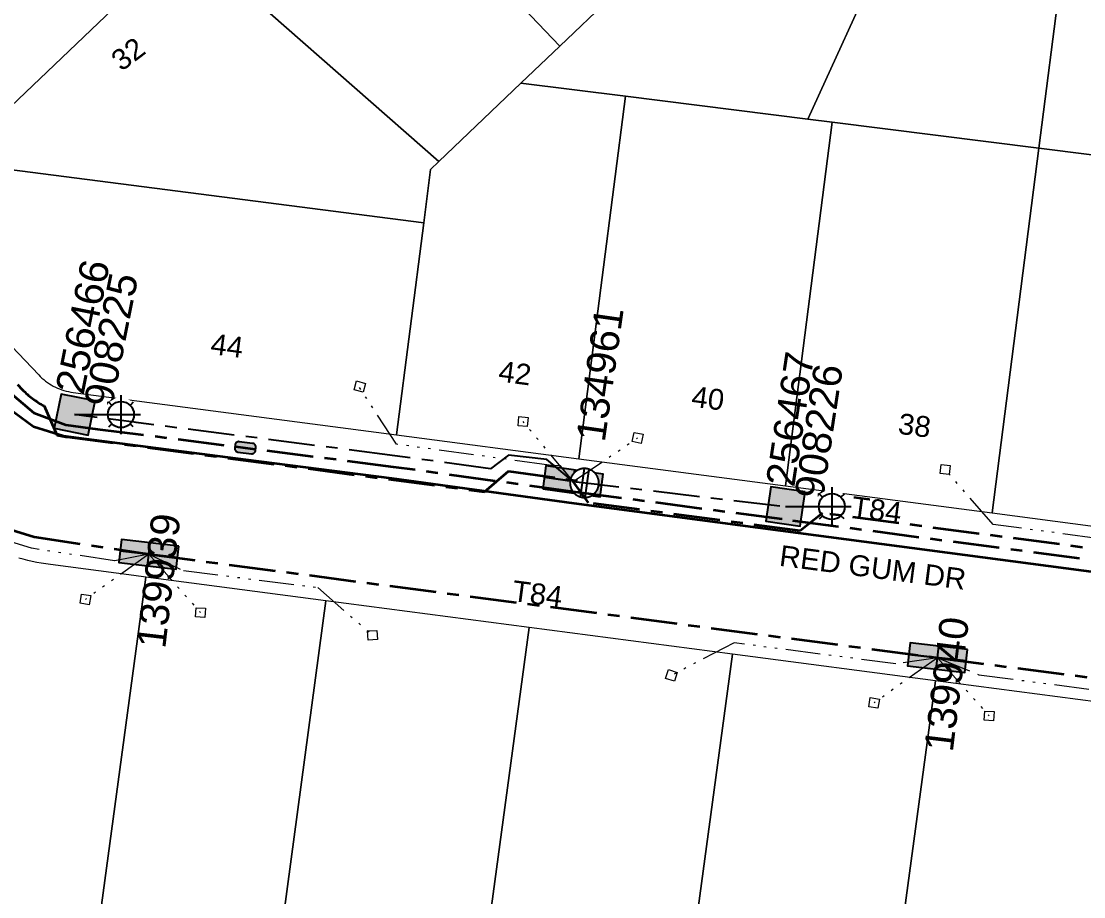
# Model space of a CAD drawing. Header units: metres. Extents: x 264899 to 270320, y 6185871 to 6191197.
# Drawn here: x 268228.5 to 268320.3, y 6186431.7 to 6186507.3 of the extents above; entities that cross this region are included whole.
import ezdxf
from ezdxf.enums import TextEntityAlignment as Align

# ---------------------------------------------------------------- set-up
doc = ezdxf.new("R2010")
doc.units = ezdxf.units.M
doc.linetypes.add('Cable Exist UG', pattern=[7, 4, -1, 1, -1])
doc.linetypes.add('PHANTOMX2', pattern=[6.6, 3, -0.75, 0.2, -0.75, 0.2, -0.75, 0.2, -0.75])
doc.layers.get('0').update_dxf_attribs({"color": 6})
for name, color, linetype, lineweight in [('_User_HV_Exist', 1, 'Continuous', 35), ('_User_LV_Exist', 5, 'Continuous', 35), ('Cadastre Land Parcels_SP_EXT', 118, 'Continuous', 15), ('Cadastre Roads_SP_EXT', 218, 'Continuous', 15), ('Mains_HV_EXT', 13, 'Continuous', 25), ('Mains_LV_EXT', 163, 'Continuous', 25), ('Mains_LV_SL_EXT', 135, 'Continuous', 25), ('Services_SP_EXT', 42, 'PHANTOMX2', 20)]:
    doc.layers.add(name, color=color, linetype=linetype, lineweight=lineweight)
for name, color, linetype in [('Equip_HV_EXT', 7, 'Continuous'), ('Equip_LV_EXT', 7, 'Continuous'), ('Equip_SP_SL_EXT', 7, 'Continuous'), ('SupportsUG_SP_LV_EXT', 7, 'Continuous'), ('SupportsUG_SP_LV_SL_EXT', 7, 'Continuous')]:
    doc.layers.add(name, color=color, linetype=linetype)
doc.layers.get('0').freeze()
doc.styles.add('COLUMN_LABEL', font='arial.ttf', dxfattribs={"height": 2})
doc.styles.add('iecARIAL', font='arial.ttf', dxfattribs={"height": 2})
doc.styles.add('POLE_LABEL', font='arial.ttf', dxfattribs={"height": 2})
doc.styles.add('SL_LABEL', font='arial.ttf', dxfattribs={"height": 2})
doc.styles.get("Standard").update_dxf_attribs({"font": 'arial.ttf'})
doc.linetypes.add('Cable E UG', pattern='A,5,-0.1,["E",Standard,S=1.5,R=0,X=0,Y=-0.75],-1.45', length=6.55)

# ---------------------------------------------------------------- blocks, each defined once
blk = doc.blocks.new('COLUMN_EXT')
blk.add_hatch(color=256).paths.add_polyline_path([(1.5, -1.5), (1.5, 1.5), (-1.5, 1.5), (-1.5, -1.5)])
blk.add_lwpolyline([(1.5, 1.5), (-1.5, 1.5), (-1.5, -1.5), (1.5, -1.5)], close=True)
at = {"flags": 9}
for tag, p in [('SUBURB', (-1.813, 1.8)), ('NOTES', (-1.813, 2)), ('STREETNAME', (-1.813, 1.6)), ('LOCATION', (-1.813, 1.4)), ('LEGEND', (-1.813, 1.2)), ('USAGE', (-1.813, 1)), ('COLUMN_TYPE', (-1.813, 0.4)), ('OWNED_BY', (-1.813, 0.6)), ('STATE', (-1.813, 0.8))]:
    blk.add_attdef(tag, text='', height=0.2, rotation=180, dxfattribs=at).set_placement(p, align=Align.MIDDLE_LEFT)
at = {"flags": 1}
blk.add_attdef('Z', (-1.813, 2.351), '', height=0.2, rotation=180, dxfattribs=at)
at = {"flags": 9}
for tag, style, p in [('STRUCTURE_PLANT_NUMBER', 'POLE_LABEL', (-1.813, -0.031)), ('STREET_CODE', 'COLUMN_LABEL', (-1.813, 0.2))]:
    blk.add_attdef(tag, text='', height=0.2, rotation=180, dxfattribs=dict(at, style=style)).set_placement(p, align=Align.MIDDLE_LEFT)
at = {"style": 'COLUMN_LABEL', "width": 0.9, "flags": 8}
blk.add_attdef('ASSET_NUM', text='', height=2, rotation=270, dxfattribs=at).set_placement((2, -4), align=Align.MIDDLE_LEFT)
blk = doc.blocks.new('PILLAR_EXT')
blk.add_hatch(color=256).paths.add_polyline_path([(-2.5, 1), (-2.5, -1), (2.5, -1), (2.5, 1)])
for p, q in [((0, 1), (0, -1)), ((-2.5, 0), (2.5, 0))]:
    blk.add_line(p, q)
at = {"ltscale": 10}
blk.add_line((2.5, 0), (-2.5, 0), dxfattribs=at)
blk.add_lwpolyline([(-2.5, -1), (-1.25, -1), (1.25, -1), (2.5, -1), (2.5, 1), (-2.5, 1)], close=True)
at = {"width": 0.9, "flags": 8}
blk.add_attdef('ASSET_NUM', text='', height=2, rotation=90, dxfattribs=at).set_placement((-2, 4), align=Align.MIDDLE_LEFT)
for tag, p, flags in [('OWNED_BY', (0, -0.2), 9), ('STATE', (0, -0.4), 9), ('SUPPORT_TYPE', (0, -0.6), 9), ('USAGE', (0, -0.8), 9), ('LEGEND', (0, -1), 9), ('STREETNAME', (0, -1.8), 9), ('SUBURB', (0, -2), 1), ('LOCATION', (0, -1.2), 9), ('NOTES', (0, -1.4), 9), ('PARENT', (0, -1.6), 9)]:
    blk.add_attdef(tag, p, '', height=0.2, dxfattribs=dict(flags=flags))
blk = doc.blocks.new('SL_LANTERN_EXT')
at = {"flags": 9}
for tag, p in [('LRATECODE', (-7.4, 0)), ('LOUTREACHVOCAB', (-7.2, 0)), ('LOUTREACH', (-7, 0)), ('LANTNUMBER', (-6.6, 0)), ('LNEW', (-6.4, 0)), ('LMASTVOCAB', (-6.2, 0)), ('LMAST', (-6, 0)), ('LLAMPVOCAB', (-5.8, 0)), ('LLAMP', (-5.6, 0)), ('LEXIST', (-5.4, 0)), ('LCHARGE3PERCENT', (-5.2, 0)), ('LCHARGE3', (-5, 0)), ('LCHARGE2PERCENT', (-4.8, 0)), ('LCHARGE2', (-4.6, 0)), ('LCHARGE1PERCENT', (-4.4, 0)), ('LCHARGE1', (-4.2, 0)), ('LCATEGORY', (-4, 0)), ('LBRACKETVOCAB', (-3.8, 0)), ('LBRACKET', (-3.6, 0)), ('LKINGHEIGHT', (-3.4, 0)), ('CREPLACE', (-3.2, 0)), ('CREMOVE', (-3, 0)), ('CNUMBER', (-2.8, 0)), ('CNEW', (-2.6, 0)), ('CEXIST', (-2.4, 0)), ('USAGE', (-2.2, 0)), ('STATE', (-2, 0)), ('OWNED_BY', (-1.8, 0)), ('ORIENTATION', (-1.6, 0)), ('OPERATING_VOLTAGE', (-1.4, 0)), ('NO_PHASES', (-1.2, 0)), ('LANTERN_TYPE', (-1, 0)), ('LANTERN_PURPOSE', (-0.8, 0)), ('CONTROL_TYPE', (-0.6, 0)), ('CONSTRUCTED_VOLTAGE', (-0.4, 0))]:
    blk.add_attdef(tag, text='', height=0.001, rotation=270, dxfattribs=at).set_placement(p, align=Align.MIDDLE_LEFT)
at = {"style": 'SL_LABEL', "flags": 9}
blk.add_attdef('STREET_CODE', text='', height=0.001, rotation=270, dxfattribs=at).set_placement((0.001, 0), align=Align.MIDDLE_LEFT)
at = {"flags": 1}
blk.add_attdef('Z', (0, 0), '', height=0.001, rotation=270, dxfattribs=at)
at = {"width": 0.9}
blk.add_attdef('LNUMBER', text='', height=1, dxfattribs=at).set_placement((7, -1), align=Align.MIDDLE_LEFT)
at = {"flags": 9}
for tag, p in [('LREMOVE', (0, -7.6)), ('LREPLACE', (0, -7.8)), ('LTYPE', (0, -8)), ('LTYPEVOCAB', (0, -8.2)), ('LEGEND', (0, -8.4)), ('SUBURB', (0, -8.6)), ('STREETNAME', (0, -8.8)), ('LOCATION', (0, -9)), ('NOTES', (0, -9.2)), ('MAINTAINED_BY', (0, -9.863))]:
    blk.add_attdef(tag, text='', height=0.001, dxfattribs=at).set_placement(p, align=Align.MIDDLE_LEFT)
blk.add_attdef('OPERATED_BY', (0, -9.607), '', height=0.001, dxfattribs=at)
blk.add_wipeout([(5.688, 0), (5.061, -1.061), (4, -1.688), (2.939, -1.061), (2.313, 0), (2.939, 1.061), (4, 1.687), (5.061, 1.061)])
for p, q in [((2.939, 1.061), (3.205, 0.795)), ((4, 1.687), (4, 0)), ((5.061, 1.061), (4.795, 0.795)), ((0, 0), (4, 0)), ((2.939, -1.061), (3.205, -0.795)), ((4, 0), (5.688, 0)), ((4, 0), (4, -1.688)), ((5.061, -1.061), (4.795, -0.795))]:
    blk.add_line(p, q)
blk.add_circle((4, 0), 1.125)
blk = doc.blocks.new('CCP_EXT')
at = {"flags": 9}
for tag, p in [('STATE', (0, -1.8)), ('USAGE', (0, -1.2)), ('LEGEND', (0, -1.4)), ('LIFE_SUPPORT', (0, -1.6)), ('NOTES', (0, -2))]:
    blk.add_attdef(tag, text='', height=0.2, dxfattribs=at).set_placement(p, align=Align.MIDDLE_LEFT)
blk.add_wipeout([(0, 0.566), (0.566, 0), (0, -0.566), (-0.566, 0)])
blk.add_lwpolyline([(-0.566, 0), (0, 0.566), (0.566, 0), (0, -0.566), (-0.566, 0)])
at = {"flags": 1}
blk.add_attdef('Z', (0, 0), '', height=0.2, dxfattribs=at)
at = {"flags": 9}
for tag, p in [('CCP_TYPE', (0, 0)), ('OPERATING_VOLTAGE', (0, -0.6)), ('ORIENTATION', (0, -0.8)), ('OWNED_BY', (0, -1)), ('CONSTRUCTED_VOLTAGE', (0, -0.2)), ('NO_PHASES', (0, -0.4))]:
    blk.add_attdef(tag, text='', height=0.2, dxfattribs=at).set_placement(p, align=Align.MIDDLE_LEFT)
blk = doc.blocks.new('HV_STJ_EXT')
h = blk.add_hatch(color=256)
edge = h.paths.add_edge_path()
edge.add_ellipse((-0.586, 0.131), major_axis=(0.226, 0.226), ratio=1, start_angle=44.99996, end_angle=135)
edge.add_line((-0.906, 0.131), (-0.906, -0.131))
edge.add_ellipse((-0.586, -0.131), major_axis=(0.226, 0.226), ratio=1, start_angle=134.99996, end_angle=225)
edge.add_line((-0.586, -0.451), (0.586, -0.451))
edge.add_ellipse((0.586, -0.131), major_axis=(-0.226, 0.226), ratio=1, start_angle=134.99996, end_angle=225)
edge.add_line((0.906, -0.131), (0.906, 0.131))
edge.add_ellipse((0.586, 0.131), major_axis=(-0.226, 0.226), ratio=1, start_angle=224.99996, end_angle=315)
edge.add_line((0.586, 0.451), (-0.586, 0.451))
blk.add_lwpolyline([(-0.906, 0.131), (-0.906, -0.131, 0.414214), (-0.586, -0.451), (0.586, -0.451, 0.414214), (0.906, -0.131), (0.906, 0.131, 0.414214), (0.586, 0.451), (-0.586, 0.451, 0.414214)], format="xyb", close=True)
for tag, flags, p in [('ORIENTATION', 9, (1.5, 0)), ('Z', 1, (1.5, -0.8)), ('USAGE', 9, (1.5, -0.2)), ('LEGEND', 9, (1.5, -0.4)), ('NOTES', 9, (1.5, -0.6))]:
    blk.add_attdef(tag, text='', height=0.2, dxfattribs=dict(flags=flags)).set_placement(p, align=Align.MIDDLE_LEFT)
blk = doc.blocks.new('LV_UG_LINKS_CLOSED_EXT')
at = {"layer": 'Equip_LV_EXT'}
for tag, flags, p in [('ACTUAL_STATUS', 9, (3, -2)), ('OPERATING_VOLTAGE', 9, (3, -2.6)), ('ORIENTATION', 9, (3, -2.8)), ('CONSTRUCTED_VOLTAGE', 9, (3, -2.2)), ('NO_PHASES', 9, (3, -2.4)), ('STATE', 9, (3, -3)), ('SWITCH_TYPE', 9, (3, -3.2)), ('USAGE', 9, (3, -3.4)), ('NOTES', 9, (3, -3.6)), ('TYPE', 9, (3, -4.6)), ('OWNED_BY', 9, (3, -3.8)), ('OPERATED_BY', 9, (3, -4)), ('MAINTAINED_BY', 9, (3, -4.2)), ('NUMBER_OF_PHASES', 9, (3, -4.4)), ('Z', 1, (3, -4.8))]:
    blk.add_attdef(tag, text='', height=0.2, dxfattribs=dict(at, flags=flags)).set_placement(p, align=Align.MIDDLE_LEFT)
blk.add_wipeout([(4, 1.25), (3.969, 1.25), (3.939, 1.248), (3.908, 1.247), (3.877, 1.244), (3.847, 1.241), (3.817, 1.236), (3.786, 1.232), (3.756, 1.226), (3.726, 1.22), (3.696, 1.213), (3.667, 1.205), (3.637, 1.196), (3.608, 1.187), (3.579, 1.177), (3.55, 1.166), (3.522, 1.155), (3.493, 1.143), (3.466, 1.13), (3.438, 1.117), (3.411, 1.102), (3.384, 1.088), (3.357, 1.072), (3.331, 1.056), (3.306, 1.039), (3.28, 1.022), (3.255, 1.004), (3.231, 0.985), (3.207, 0.966), (3.184, 0.947), (3.161, 0.926), (3.138, 0.905), (3.116, 0.884), (3.095, 0.862), (3.074, 0.839), (3.053, 0.816), (3.034, 0.793), (3.015, 0.769), (2.996, 0.745), (2.978, 0.72), (2.961, 0.694), (2.944, 0.669), (2.928, 0.643), (2.912, 0.616), (2.898, 0.589), (2.883, 0.562), (2.87, 0.534), (2.857, 0.507), (2.845, 0.478), (2.834, 0.45), (2.823, 0.421), (2.813, 0.392), (2.804, 0.363), (2.795, 0.333), (2.787, 0.304), (2.78, 0.274), (2.774, 0.244), (2.768, 0.214), (2.764, 0.183), (2.759, 0.153), (2.756, 0.123), (2.753, 0.092), (2.752, 0.061), (2.75, 0.031), (2.75, 0), (2.75, -0.031), (2.752, -0.061), (2.753, -0.092), (2.756, -0.123), (2.759, -0.153), (2.764, -0.183), (2.768, -0.214), (2.774, -0.244), (2.78, -0.274), (2.787, -0.304), (2.795, -0.333), (2.804, -0.363), (2.813, -0.392), (2.823, -0.421), (2.834, -0.45), (2.845, -0.478), (2.857, -0.507), (2.87, -0.534), (2.883, -0.562), (2.898, -0.589), (2.912, -0.616), (2.928, -0.643), (2.944, -0.669), (2.961, -0.694), (2.978, -0.72), (2.996, -0.745), (3.015, -0.769), (3.034, -0.793), (3.053, -0.816), (3.074, -0.839), (3.095, -0.862), (3.116, -0.884), (3.138, -0.905), (3.161, -0.926), (3.184, -0.947), (3.207, -0.966), (3.231, -0.985), (3.255, -1.004), (3.28, -1.022), (3.306, -1.039), (3.331, -1.056), (3.357, -1.072), (3.384, -1.088), (3.411, -1.102), (3.438, -1.117), (3.466, -1.13), (3.493, -1.143), (3.522, -1.155), (3.55, -1.166), (3.579, -1.177), (3.608, -1.187), (3.637, -1.196), (3.667, -1.205), (3.696, -1.213), (3.726, -1.22), (3.756, -1.226), (3.786, -1.232), (3.817, -1.236), (3.847, -1.241), (3.877, -1.244), (3.908, -1.247), (3.939, -1.248), (3.969, -1.25), (4, -1.25), (4.031, -1.25), (4.061, -1.248), (4.092, -1.247), (4.123, -1.244), (4.153, -1.241), (4.183, -1.236), (4.214, -1.232), (4.244, -1.226), (4.274, -1.22), (4.304, -1.213), (4.333, -1.205), (4.363, -1.196), (4.392, -1.187), (4.421, -1.177), (4.45, -1.166), (4.478, -1.155), (4.507, -1.143), (4.534, -1.13), (4.562, -1.117), (4.589, -1.102), (4.616, -1.088), (4.643, -1.072), (4.669, -1.056), (4.694, -1.039), (4.72, -1.022), (4.745, -1.004), (4.769, -0.985), (4.793, -0.966), (4.816, -0.947), (4.839, -0.926), (4.862, -0.905), (4.884, -0.884), (4.905, -0.862), (4.926, -0.839), (4.947, -0.816), (4.966, -0.793), (4.985, -0.769), (5.004, -0.745), (5.022, -0.72), (5.039, -0.694), (5.056, -0.669), (5.072, -0.643), (5.088, -0.616), (5.102, -0.589), (5.117, -0.562), (5.13, -0.534), (5.143, -0.507), (5.155, -0.478), (5.166, -0.45), (5.177, -0.421), (5.187, -0.392), (5.196, -0.363), (5.205, -0.333), (5.213, -0.304), (5.22, -0.274), (5.226, -0.244), (5.232, -0.214), (5.236, -0.183), (5.241, -0.153), (5.244, -0.123), (5.247, -0.092), (5.248, -0.061), (5.25, -0.031), (5.25, 0), (5.25, 0.031), (5.248, 0.061), (5.247, 0.092), (5.244, 0.123), (5.241, 0.153), (5.236, 0.183), (5.232, 0.214), (5.226, 0.244), (5.22, 0.274), (5.213, 0.304), (5.205, 0.333), (5.196, 0.363), (5.187, 0.392), (5.177, 0.421), (5.166, 0.45), (5.155, 0.478), (5.143, 0.507), (5.13, 0.534), (5.117, 0.562), (5.102, 0.589), (5.088, 0.616), (5.072, 0.643), (5.056, 0.669), (5.039, 0.694), (5.022, 0.72), (5.004, 0.745), (4.985, 0.769), (4.966, 0.793), (4.947, 0.816), (4.926, 0.839), (4.905, 0.862), (4.884, 0.884), (4.862, 0.905), (4.839, 0.926), (4.816, 0.947), (4.793, 0.966), (4.769, 0.985), (4.745, 1.004), (4.72, 1.022), (4.694, 1.039), (4.669, 1.056), (4.643, 1.072), (4.616, 1.088), (4.589, 1.102), (4.562, 1.117), (4.534, 1.13), (4.507, 1.143), (4.478, 1.155), (4.45, 1.166), (4.421, 1.177), (4.392, 1.187), (4.363, 1.196), (4.333, 1.205), (4.304, 1.213), (4.274, 1.22), (4.244, 1.226), (4.214, 1.232), (4.183, 1.236), (4.153, 1.241), (4.123, 1.244), (4.092, 1.247), (4.061, 1.248), (4.031, 1.25)]).dxf.layer = 'Equip_LV_EXT'
for p, q in [((3.792, 1.232), (3.792, -1.232)), ((4.208, 1.232), (4.208, -1.232))]:
    blk.add_line(p, q, dxfattribs=at)
at = {"layer": 'Equip_LV_EXT', "flags": 128}
blk.add_lwpolyline([(4, 1.25), (3.969, 1.25), (3.939, 1.248), (3.908, 1.247), (3.877, 1.244), (3.847, 1.241), (3.817, 1.236), (3.786, 1.232), (3.756, 1.226), (3.726, 1.22), (3.696, 1.213), (3.667, 1.205), (3.637, 1.196), (3.608, 1.187), (3.579, 1.177), (3.55, 1.166), (3.522, 1.155), (3.493, 1.143), (3.466, 1.13), (3.438, 1.117), (3.411, 1.102), (3.384, 1.088), (3.357, 1.072), (3.331, 1.056), (3.306, 1.039), (3.28, 1.022), (3.255, 1.004), (3.231, 0.985), (3.207, 0.966), (3.184, 0.947), (3.161, 0.926), (3.138, 0.905), (3.116, 0.884), (3.095, 0.862), (3.074, 0.839), (3.053, 0.816), (3.034, 0.793), (3.015, 0.769), (2.996, 0.745), (2.978, 0.72), (2.961, 0.694), (2.944, 0.669), (2.928, 0.643), (2.912, 0.616), (2.898, 0.589), (2.883, 0.562), (2.87, 0.534), (2.857, 0.507), (2.845, 0.478), (2.834, 0.45), (2.823, 0.421), (2.813, 0.392), (2.804, 0.363), (2.795, 0.333), (2.787, 0.304), (2.78, 0.274), (2.774, 0.244), (2.768, 0.214), (2.764, 0.183), (2.759, 0.153), (2.756, 0.123), (2.753, 0.092), (2.752, 0.061), (2.75, 0.031), (2.75, 0), (2.75, -0.031), (2.752, -0.061), (2.753, -0.092), (2.756, -0.123), (2.759, -0.153), (2.764, -0.183), (2.768, -0.214), (2.774, -0.244), (2.78, -0.274), (2.787, -0.304), (2.795, -0.333), (2.804, -0.363), (2.813, -0.392), (2.823, -0.421), (2.834, -0.45), (2.845, -0.478), (2.857, -0.507), (2.87, -0.534), (2.883, -0.562), (2.898, -0.589), (2.912, -0.616), (2.928, -0.643), (2.944, -0.669), (2.961, -0.694), (2.978, -0.72), (2.996, -0.745), (3.015, -0.769), (3.034, -0.793), (3.053, -0.816), (3.074, -0.839), (3.095, -0.862), (3.116, -0.884), (3.138, -0.905), (3.161, -0.926), (3.184, -0.947), (3.207, -0.966), (3.231, -0.985), (3.255, -1.004), (3.28, -1.022), (3.306, -1.039), (3.331, -1.056), (3.357, -1.072), (3.384, -1.088), (3.411, -1.102), (3.438, -1.117), (3.466, -1.13), (3.493, -1.143), (3.522, -1.155), (3.55, -1.166), (3.579, -1.177), (3.608, -1.187), (3.637, -1.196), (3.667, -1.205), (3.696, -1.213), (3.726, -1.22), (3.756, -1.226), (3.786, -1.232), (3.817, -1.236), (3.847, -1.241), (3.877, -1.244), (3.908, -1.247), (3.939, -1.248), (3.969, -1.25), (4, -1.25), (4.031, -1.25), (4.061, -1.248), (4.092, -1.247), (4.123, -1.244), (4.153, -1.241), (4.183, -1.236), (4.214, -1.232), (4.244, -1.226), (4.274, -1.22), (4.304, -1.213), (4.333, -1.205), (4.363, -1.196), (4.392, -1.187), (4.421, -1.177), (4.45, -1.166), (4.478, -1.155), (4.507, -1.143), (4.534, -1.13), (4.562, -1.117), (4.589, -1.102), (4.616, -1.088), (4.643, -1.072), (4.669, -1.056), (4.694, -1.039), (4.72, -1.022), (4.745, -1.004), (4.769, -0.985), (4.793, -0.966), (4.816, -0.947), (4.839, -0.926), (4.862, -0.905), (4.884, -0.884), (4.905, -0.862), (4.926, -0.839), (4.947, -0.816), (4.966, -0.793), (4.985, -0.769), (5.004, -0.745), (5.022, -0.72), (5.039, -0.694), (5.056, -0.669), (5.072, -0.643), (5.088, -0.616), (5.102, -0.589), (5.117, -0.562), (5.13, -0.534), (5.143, -0.507), (5.155, -0.478), (5.166, -0.45), (5.177, -0.421), (5.187, -0.392), (5.196, -0.363), (5.205, -0.333), (5.213, -0.304), (5.22, -0.274), (5.226, -0.244), (5.232, -0.214), (5.236, -0.183), (5.241, -0.153), (5.244, -0.123), (5.247, -0.092), (5.248, -0.061), (5.25, -0.031), (5.25, 0), (5.25, 0.031), (5.248, 0.061), (5.247, 0.092), (5.244, 0.123), (5.241, 0.153), (5.236, 0.183), (5.232, 0.214), (5.226, 0.244), (5.22, 0.274), (5.213, 0.304), (5.205, 0.333), (5.196, 0.363), (5.187, 0.392), (5.177, 0.421), (5.166, 0.45), (5.155, 0.478), (5.143, 0.507), (5.13, 0.534), (5.117, 0.562), (5.102, 0.589), (5.088, 0.616), (5.072, 0.643), (5.056, 0.669), (5.039, 0.694), (5.022, 0.72), (5.004, 0.745), (4.985, 0.769), (4.966, 0.793), (4.947, 0.816), (4.926, 0.839), (4.905, 0.862), (4.884, 0.884), (4.862, 0.905), (4.839, 0.926), (4.816, 0.947), (4.793, 0.966), (4.769, 0.985), (4.745, 1.004), (4.72, 1.022), (4.694, 1.039), (4.669, 1.056), (4.643, 1.072), (4.616, 1.088), (4.589, 1.102), (4.562, 1.117), (4.534, 1.13), (4.507, 1.143), (4.478, 1.155), (4.45, 1.166), (4.421, 1.177), (4.392, 1.187), (4.363, 1.196), (4.333, 1.205), (4.304, 1.213), (4.274, 1.22), (4.244, 1.226), (4.214, 1.232), (4.183, 1.236), (4.153, 1.241), (4.123, 1.244), (4.092, 1.247), (4.061, 1.248), (4.031, 1.25)], close=True, dxfattribs=at)

msp = doc.modelspace()

# ---------------------------------------------------------------- linework, layer by layer
at = {"layer": '_User_LV_Exist', "linetype": 'Cable Exist UG'}
msp.add_lwpolyline([(268226.385, 6186463.728), (268229.584, 6186462.739), (268238.934, 6186461.352), (268239.608, 6186461.261)], dxfattribs=at)
at = {"layer": 'Cadastre Land Parcels_SP_EXT', "linetype": 'Continuous'}
for points in [[(268288.032, 6186517.603), (268267.928, 6186538.505), (268254.956, 6186526.115), (268274.989, 6186505.143), (268288.032, 6186517.603)], [(268271.636, 6186501.942), (268274.989, 6186505.143), (268254.956, 6186526.115), (268242.679, 6186514.387), (268264.552, 6186495.176), (268271.636, 6186501.942)], [(268320.124, 6186525.499), (268309.263, 6186526.946), (268296.422, 6186498.832), (268298.521, 6186498.569), (268316.384, 6186496.327), (268320.124, 6186525.499)], [(268337.97, 6186523.119), (268320.124, 6186525.499), (268316.384, 6186496.327), (268334.248, 6186494.086), (268337.97, 6186523.119)], [(268263.829, 6186494.484), (268264.552, 6186495.176), (268242.679, 6186514.387), (268222.5, 6186495.112), (268263.24, 6186489.886), (268263.829, 6186494.484)], [(268280.658, 6186500.81), (268271.636, 6186501.942), (268264.552, 6186495.176), (268263.829, 6186494.484), (268263.24, 6186489.886), (268260.89, 6186471.563), (268276.644, 6186469.496), (268280.658, 6186500.81)], [(268298.521, 6186498.569), (268296.422, 6186498.832), (268280.658, 6186500.81), (268276.644, 6186469.496), (268294.494, 6186467.154), (268298.521, 6186498.569)], [(268316.384, 6186496.327), (268298.521, 6186498.569), (268294.494, 6186467.154), (268312.344, 6186464.812), (268316.384, 6186496.327)], [(268334.248, 6186494.086), (268316.384, 6186496.327), (268312.344, 6186464.812), (268330.194, 6186462.47), (268334.248, 6186494.086)], [(268263.24, 6186489.886), (268222.5, 6186495.112), (268220.121, 6186492.839), (268219.991, 6186487.184), (268229.975, 6186476.734), (268230.115, 6186476.593), (268230.261, 6186476.457), (268230.413, 6186476.328), (268230.569, 6186476.204), (268230.73, 6186476.087), (268230.896, 6186475.975), (268231.066, 6186475.871), (268231.24, 6186475.774), (268231.418, 6186475.684), (268231.6, 6186475.601), (268231.784, 6186475.526), (268231.971, 6186475.457), (268232.161, 6186475.396), (268232.353, 6186475.343), (268232.547, 6186475.298), (268232.743, 6186475.26), (268232.94, 6186475.23), (268260.89, 6186471.563), (268263.24, 6186489.886)], [(268254.796, 6186457.232), (268239.226, 6186459.275), (268235.264, 6186429.859), (268250.832, 6186427.816), (268254.796, 6186457.232)], [(268272.349, 6186454.929), (268254.796, 6186457.232), (268250.832, 6186427.816), (268268.383, 6186425.512), (268272.349, 6186454.929)], [(268289.901, 6186452.626), (268272.349, 6186454.929), (268268.383, 6186425.512), (268269.475, 6186425.369), (268269.958, 6186425.306), (268270.437, 6186425.243), (268285.933, 6186423.209), (268289.901, 6186452.626)], [(268307.454, 6186450.323), (268289.901, 6186452.626), (268285.933, 6186423.209), (268303.484, 6186420.906), (268307.454, 6186450.323)], [(268325.006, 6186448.02), (268307.454, 6186450.323), (268303.484, 6186420.906), (268309.066, 6186420.174), (268321.035, 6186418.603), (268325.006, 6186448.02)]]:
    msp.add_lwpolyline(points, close=True, dxfattribs=at)
for points in [[(268288.032, 6186517.603), (268274.989, 6186505.144), (268271.636, 6186501.942), (268280.658, 6186500.81), (268296.422, 6186498.832), (268309.263, 6186526.946)], [(268235.264, 6186429.859), (268239.226, 6186459.275), (268239.226, 6186459.275), (268238.199, 6186459.409), (268230.985, 6186460.356), (268230.591, 6186460.412), (268230.197, 6186460.476), (268229.805, 6186460.546), (268229.414, 6186460.626), (268229.025, 6186460.713), (268228.638, 6186460.808), (268228.252, 6186460.91)]]:
    msp.add_lwpolyline(points, dxfattribs=at)
at = {"layer": 'Mains_LV_EXT', "linetype": 'Cable Exist UG'}
msp.add_lwpolyline([(268226.385, 6186463.728), (268229.584, 6186462.739), (268238.934, 6186461.352), (268239.608, 6186461.261)], dxfattribs=at)
at = {"layer": 'Services_SP_EXT'}
msp.add_lwpolyline([(268239.495, 6186461.245), (268236.529, 6186460.675), (268236.529, 6186460.675), (268229.367, 6186461.76), (268225.982, 6186462.806), (268223.899, 6186464.012), (268217.652, 6186463.24)], dxfattribs=at)

# ---------------------------------------------------------------- block references
at = {"layer": 'Equip_HV_EXT', "rotation": 172.8806823891381}
msp.add_blockref('HV_STJ_EXT', (268247.824, 6186470.449), dxfattribs=at)
at = {"layer": 'SupportsUG_SP_LV_EXT'}
ref = msp.add_blockref('PILLAR_EXT', (268276.136, 6186467.541), dxfattribs=dict(at, rotation=351.8698979146832))
ref.add_attrib('ASSET_NUM', '134961', dxfattribs={"layer": '0', "height": 2.5, "rotation": 81.8699, "style": 'iecARIAL'}).set_placement((268277.636, 6186471.041), align=Align.MIDDLE_LEFT)
ref = msp.add_blockref('PILLAR_EXT', (268239.495, 6186461.245), dxfattribs=dict(at, rotation=173.4488474620748))
ref.add_attrib('ASSET_NUM', '139939', dxfattribs={"layer": '0', "height": 2.5, "rotation": 83.44885, "style": 'iecARIAL'}).set_placement((268240.995, 6186464.745), align=Align.MIDDLE_RIGHT)
ref = msp.add_blockref('PILLAR_EXT', (268307.622, 6186452.31), dxfattribs=dict(at, rotation=173.5615195334014))
ref.add_attrib('ASSET_NUM', '139940', dxfattribs={"layer": '0', "height": 2.5, "rotation": 82.99408, "style": 'iecARIAL'}).set_placement((268309.122, 6186455.81), align=Align.MIDDLE_RIGHT)
at = {"layer": 'SupportsUG_SP_LV_SL_EXT'}
ref = msp.add_blockref('COLUMN_EXT', (268233.083, 6186473.308), dxfattribs=dict(at, rotation=348.6900673428436))
ref.add_attrib('ASSET_NUM', '908225', dxfattribs={"layer": '0', "height": 2.5, "rotation": 78.69007, "style": 'COLUMN_LABEL'}).set_placement((268235.083, 6186474.058), align=Align.MIDDLE_LEFT)
ref = msp.add_blockref('COLUMN_EXT', (268294.492, 6186465.367), dxfattribs=dict(at, rotation=351.4040886949826))
ref.add_attrib('ASSET_NUM', '908226', dxfattribs={"layer": '0', "height": 2.5, "rotation": 81.40409, "style": 'COLUMN_LABEL'}).set_placement((268296.492, 6186466.117), align=Align.MIDDLE_LEFT)

# ---------------------------------------------------------------- texts
at = {"layer": 'Cadastre Land Parcels_SP_EXT'}
for s, rotation, p in [('32', 36.97437, (268237.122, 6186502.899)), ('44', 352.60534, (268244.748, 6186478.551)), ('42', 352.60563, (268269.625, 6186476.182)), ('40', 352.6082, (268286.298, 6186474.006)), ('38', 352.60593, (268304.149, 6186471.664))]:
    msp.add_text(s, height=1.8, rotation=rotation, dxfattribs=at).set_placement(p)
at = {"layer": 'Cadastre Roads_SP_EXT'}
msp.add_text('RED GUM DR', height=1.8, rotation=352.6082, dxfattribs=at).set_placement((268293.888, 6186460.259))
at = {"layer": 'Mains_LV_EXT'}
msp.add_text('T84', height=1.8, rotation=352.49676, dxfattribs=at).set_placement((268270.8, 6186457.221))

# ---------------------------------------------------------------- next in the draw order: block references
at = {"layer": 'Equip_LV_EXT', "rotation": 351.8698973770048}
msp.add_blockref('LV_UG_LINKS_CLOSED_EXT', (268273.166, 6186467.965), dxfattribs=at)
at = {"layer": 'Equip_SP_SL_EXT'}
ref = msp.add_blockref('SL_LANTERN_EXT', (268233.083, 6186473.308), dxfattribs=at)
ref.add_attrib('ASSET_NUM', '256466', dxfattribs={"layer": '0', "height": 2.5, "rotation": 78.69007, "style": 'iecARIAL'}).set_placement((268234.583, 6186474.808), align=Align.BOTTOM_LEFT)
ref = msp.add_blockref('SL_LANTERN_EXT', (268294.492, 6186465.367), dxfattribs=at)
ref.add_attrib('ASSET_NUM', '256467', dxfattribs={"layer": '0', "height": 2.5, "rotation": 81.40409, "style": 'iecARIAL'}).set_placement((268295.992, 6186466.867), align=Align.BOTTOM_LEFT)
at = {"layer": 'Services_SP_EXT'}
for p, rotation in [((268257.719, 6186475.723), 300.3026805978334), ((268271.822, 6186472.703), 309.8698973423967), ((268281.722, 6186471.289), 213.8698973505312), ((268308.289, 6186468.568), 308.7409638043737), ((268234.014, 6186457.345), 35.44884754291336), ((268243.949, 6186456.204), 131.4488474172597), ((268258.807, 6186454.246), 138.7622232999842), ((268284.639, 6186450.774), 27.49215758640273), ((268302.149, 6186448.399), 35.56151938572314), ((268312.086, 6186447.278), 131.5615192555482)]:
    msp.add_blockref('CCP_EXT', p, dxfattribs=dict(at, rotation=rotation))

# ---------------------------------------------------------------- next in the draw order: linework, layer by layer
at = {"layer": '_User_HV_Exist', "linetype": 'Cable E UG'}
msp.add_lwpolyline([(268247.858, 6186469.41), (268234.766, 6186471.091), (268232.108, 6186471.441), (268229.524, 6186472.242), (268227.353, 6186473.855), (268222.172, 6186479.28), (268215.969, 6186485.883), (268215.969, 6186485.883), (268210.524, 6186479.54), (268202.488, 6186480.782), (268201.755, 6186480.201), (268201.755, 6186480.201, -0.023373), (268198.681, 6186477.994), (268198.681, 6186477.994), (268198.671, 6186477.988), (268192.738, 6186474.929), (268187.156, 6186472.943), (268185.064, 6186472.42), (268181.797, 6186471.753), (268176.956, 6186471.464), (268171.831, 6186471.784), (268148.772, 6186474.604), (268054.55, 6186486.344)], format="xyb", dxfattribs=at)
at = {"layer": '_User_HV_Exist', "linetype": 'Cable Exist UG'}
msp.add_lwpolyline([(268054.683, 6186485.806), (268148.944, 6186474.028), (268148.944, 6186474.028), (268171.354, 6186471.214), (268176.433, 6186470.897), (268181.217, 6186471.183), (268185.071, 6186471.837), (268187.121, 6186472.35), (268192.636, 6186474.312), (268198.519, 6186477.342), (268198.519, 6186477.342, 0.039928), (268203.55, 6186480.998), (268203.55, 6186480.998), (268204.511, 6186480.534), (268211.024, 6186479.17), (268217.092, 6186486.046), (268217.092, 6186486.046), (268222.04, 6186480.866), (268227.28, 6186475.379), (268229.562, 6186473.46), (268232.322, 6186472.422), (268235.068, 6186472.06), (268247.824, 6186470.449)], format="xyb", dxfattribs=at)
msp.add_lwpolyline([(268407.219, 6186449.487), (268396.102, 6186450.596), (268393.104, 6186456.591), (268385.712, 6186457.44), (268382.401, 6186455.189), (268379.554, 6186453.014), (268347.743, 6186457.208), (268347.665, 6186457.217), (268294.209, 6186464.264), (268276.356, 6186466.618), (268260.623, 6186468.78), (268247.851, 6186470.419)], dxfattribs=at)
at = {"layer": '_User_HV_Exist', "linetype": 'Cable E UG'}
msp.add_lwpolyline([(268406.826, 6186448.833), (268395.147, 6186449.998), (268392.452, 6186455.659), (268385.967, 6186456.404), (268382.986, 6186454.377), (268379.833, 6186451.968), (268347.617, 6186456.216), (268347.539, 6186456.225), (268294.078, 6186463.273), (268276.223, 6186465.627), (268260.491, 6186467.788), (268247.858, 6186469.41)], dxfattribs=at)
at = {"layer": '_User_LV_Exist', "linetype": 'Cable Exist UG'}
msp.add_lwpolyline([(268218.484, 6186486.02), (268228.557, 6186475.474), (268228.557, 6186475.474, 0.084841), (268230.45, 6186474.067), (268230.45, 6186474.067), (268231.55, 6186471.55), (268231.55, 6186471.55, 0.025192), (268232.441, 6186471.386), (268232.441, 6186471.386), (268268.495, 6186466.631), (268270.566, 6186468.411), (268270.566, 6186468.411), (268276.483, 6186467.598)], format="xyb", dxfattribs=at)
for points in [[(268329.845, 6186460.446), (268325.097, 6186461.189), (268325.097, 6186461.189), (268297.682, 6186464.803), (268295.76, 6186463.269), (268277.464, 6186465.684), (268276.136, 6186467.541)], [(268239.495, 6186461.245), (268307.622, 6186452.31)], [(268307.622, 6186452.31), (268360.414, 6186445.424)]]:
    msp.add_lwpolyline(points, dxfattribs=at)
at = {"layer": 'Mains_HV_EXT', "linetype": 'Cable E UG'}
msp.add_lwpolyline([(268247.858, 6186469.41), (268234.766, 6186471.091), (268232.108, 6186471.441), (268229.524, 6186472.242), (268227.353, 6186473.855), (268222.172, 6186479.28), (268215.969, 6186485.883), (268215.969, 6186485.883), (268210.524, 6186479.54), (268202.488, 6186480.782), (268201.755, 6186480.201), (268201.755, 6186480.201, -0.023373), (268198.681, 6186477.994), (268198.681, 6186477.994), (268198.671, 6186477.988), (268192.738, 6186474.929), (268187.156, 6186472.943), (268185.064, 6186472.42), (268181.797, 6186471.753), (268176.956, 6186471.464), (268171.831, 6186471.784), (268148.772, 6186474.604), (268054.55, 6186486.344)], format="xyb", dxfattribs=at)
at = {"layer": 'Mains_HV_EXT', "linetype": 'Cable Exist UG'}
msp.add_lwpolyline([(268054.683, 6186485.806), (268148.944, 6186474.028), (268148.944, 6186474.028), (268171.354, 6186471.214), (268176.433, 6186470.897), (268181.217, 6186471.183), (268185.071, 6186471.837), (268187.121, 6186472.35), (268192.636, 6186474.312), (268198.519, 6186477.342), (268198.519, 6186477.342, 0.039928), (268203.55, 6186480.998), (268203.55, 6186480.998), (268204.511, 6186480.534), (268211.024, 6186479.17), (268217.092, 6186486.046), (268217.092, 6186486.046), (268222.04, 6186480.866), (268227.28, 6186475.379), (268229.562, 6186473.46), (268232.322, 6186472.422), (268235.068, 6186472.06), (268247.824, 6186470.449)], format="xyb", dxfattribs=at)
msp.add_lwpolyline([(268407.219, 6186449.487), (268396.102, 6186450.596), (268393.104, 6186456.591), (268385.712, 6186457.44), (268382.401, 6186455.189), (268379.554, 6186453.014), (268347.743, 6186457.208), (268347.665, 6186457.217), (268294.209, 6186464.264), (268276.356, 6186466.618), (268260.623, 6186468.78), (268247.851, 6186470.419)], dxfattribs=at)
at = {"layer": 'Mains_HV_EXT', "linetype": 'Cable E UG'}
msp.add_lwpolyline([(268406.826, 6186448.833), (268395.147, 6186449.998), (268392.452, 6186455.659), (268385.967, 6186456.404), (268382.986, 6186454.377), (268379.833, 6186451.968), (268347.617, 6186456.216), (268347.539, 6186456.225), (268294.078, 6186463.273), (268276.223, 6186465.627), (268260.491, 6186467.788), (268247.858, 6186469.41)], dxfattribs=at)
at = {"layer": 'Mains_LV_EXT', "linetype": 'Cable Exist UG'}
msp.add_lwpolyline([(268218.484, 6186486.02), (268228.557, 6186475.474), (268228.557, 6186475.474, 0.084841), (268230.45, 6186474.067), (268230.45, 6186474.067), (268231.55, 6186471.55), (268231.55, 6186471.55, 0.025192), (268232.441, 6186471.386), (268232.441, 6186471.386), (268268.495, 6186466.631), (268270.566, 6186468.411), (268270.566, 6186468.411), (268276.483, 6186467.598)], format="xyb", dxfattribs=at)
for points in [[(268329.845, 6186460.446), (268325.097, 6186461.189), (268325.097, 6186461.189), (268297.682, 6186464.803), (268295.76, 6186463.269), (268277.464, 6186465.684), (268276.136, 6186467.541)], [(268239.495, 6186461.245), (268307.622, 6186452.31)], [(268307.622, 6186452.31), (268360.414, 6186445.424)]]:
    msp.add_lwpolyline(points, dxfattribs=at)
at = {"layer": 'Mains_LV_SL_EXT', "linetype": 'Cable Exist UG'}
for points in [[(268276.136, 6186467.541), (268273.871, 6186469.421), (268270.552, 6186469.807), (268269.009, 6186468.625), (268269.009, 6186468.625), (268260.753, 6186469.759), (268235.023, 6186473.063), (268234.083, 6186473.187), (268233.083, 6186473.308)], [(268276.136, 6186467.541), (268294.492, 6186465.367)]]:
    msp.add_lwpolyline(points, dxfattribs=at)
at = {"layer": 'Services_SP_EXT'}
for points in [[(268276.136, 6186467.541), (268275.049, 6186468.869), (268274.08, 6186468.938), (268274.08, 6186468.938), (268260.88, 6186470.751), (268257.659, 6186475.693)], [(268276.136, 6186467.541), (268271.822, 6186472.703)], [(268276.136, 6186467.541), (268281.722, 6186471.289)], [(268329.845, 6186460.446), (268327.971, 6186461.738), (268312.424, 6186463.823), (268308.289, 6186468.568)], [(268239.495, 6186461.245), (268234.014, 6186457.345)], [(268239.495, 6186461.245), (268243.949, 6186456.204)], [(268239.495, 6186461.245), (268242.486, 6186459.835), (268242.486, 6186459.835), (268254.093, 6186458.378), (268258.807, 6186454.246)], [(268307.622, 6186452.31), (268304.038, 6186451.776), (268304.038, 6186451.776), (268290.053, 6186453.592), (268284.639, 6186450.774)], [(268307.622, 6186452.31), (268302.149, 6186448.399)], [(268307.622, 6186452.31), (268312.086, 6186447.278)], [(268307.622, 6186452.31), (268311.189, 6186450.834), (268311.189, 6186450.834), (268325.144, 6186449.032), (268329.847, 6186444.803)]]:
    msp.add_lwpolyline(points, dxfattribs=at)

# ---------------------------------------------------------------- next in the draw order: texts
at = {"layer": 'Mains_LV_EXT'}
msp.add_text('T84', height=1.8, rotation=352.49048, dxfattribs=at).set_placement((268300.107, 6186464.484))

doc.saveas('drawing.dxf')
